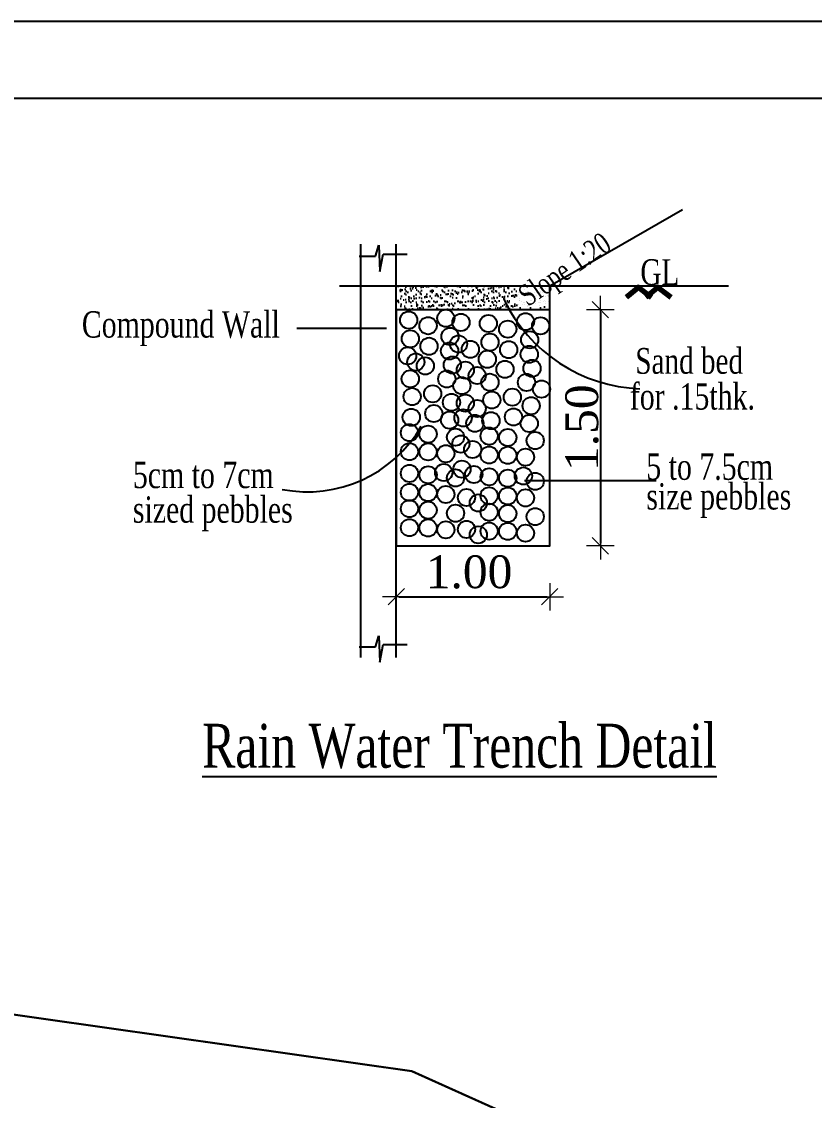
# Model space of a CAD drawing. Header units: metres. Extents: x -1744 to -758, y -4183 to -3914.
# Drawn here: x -1430.8 to -1389.6, y -4007.1 to -3951 of the extents above; entities that cross this region are included whole.
import ezdxf

# ---------------------------------------------------------------- set-up
doc = ezdxf.new("R2010")
doc.units = ezdxf.units.M
doc.header["$PDMODE"] = 3
doc.linetypes.add('HIDDEN', pattern=[0.375, 0.25, -0.125])
for name, color, linetype in [('AREA', 4, 'Continuous'), ('Driveway', 43, 'Continuous'), ('PLOT_BOUNDARY', 70, 'Continuous'), ('TE', 4, 'Continuous'), ('TEXT', 7, 'Continuous'), ('WALL', 7, 'Continuous'), ('WI', 1, 'Continuous')]:
    doc.layers.add(name, color=color, linetype=linetype)
doc.layers.add('DIM', color=41, linetype='Continuous', lineweight=13)
doc.styles.add('ROMANS', font='times.ttf')
doc.dimstyles.new('S1', dxfattribs={"dimtxt": 0.4, "dimasz": 0.025, "dimexe": 3, "dimexo": 0, "dimgap": 0.025, "dimtad": 1, "dimzin": 4, "dimdsep": 46, "dimtxsty": 'ROMANS', "dimblk": 'ARR', "dimcen": 2.5, "dimse1": 1, "dimse2": 1, "dimclrd": 11, "dimclre": 10, "dimclrt": 230, "dimadec": 0, "dimazin": 0, "dimtfac": 0.6, "dimtix": 1, "dimtmove": 2, "dimatfit": 3, "dimldrblk": 'A', "dimfxl": 0, "dimtolj": 1, "dimtzin": 0, "dimarcsym": 0})

# ---------------------------------------------------------------- blocks, each defined once
blk = doc.blocks.new('A')
at = {"layer": 'DIM', "linetype": 'ByBlock'}
for p, q in [((0, 5.05), (0, -5.05)), ((-5.05, 0), (5.05, 0)), ((-3, -3), (3, 3))]:
    blk.add_line(p, q, dxfattribs=at)
blk = doc.blocks.new('ARROW')
at = {"layer": 'WALL'}
blk.add_blockref('A', (0, 0), dxfattribs=at)
blk = doc.blocks.new('ARR')
at = {"layer": 'DIM'}
blk.add_blockref('ARROW', (0, 0), dxfattribs=at)
blk = doc.blocks.new('*D17')
at = {"layer": 'AREA', "color": 11, "lineweight": -2, "ltscale": 0.5}
blk.add_line((113300.79, -62616.15), (113409.22, -62616.15), dxfattribs=at)
at = {"layer": 'DEFPOINTS', "color": 0, "ltscale": 0.5}
for p in [(113411.22, -62616.15), (113298.79, -62690.14), (113411.22, -62690.14)]:
    blk.add_point(p, dxfattribs=at)
at = {"layer": 'AREA', "color": 11, "lineweight": -2, "ltscale": 0.5, "xscale": 2, "yscale": 2, "zscale": 2, "rotation": 180}
blk.add_blockref('ARR', (113298.79, -62616.15), dxfattribs=at)
at = {"layer": 'AREA', "color": 11, "lineweight": -2, "ltscale": 0.5, "xscale": 2, "yscale": 2, "zscale": 2}
blk.add_blockref('ARR', (113411.22, -62616.15), dxfattribs=at)
at = {"layer": 'AREA', "color": 2, "ltscale": 0.5, "insert": (113352.11, -62598.09), "char_height": 24, "attachment_point": 5, "style": 'ROMANS'}
blk.add_mtext('\\A1;1.00', dxfattribs=at)
blk = doc.blocks.new('*D18')
at = {"layer": 'AREA', "color": 11, "lineweight": -2, "ltscale": 0.5}
blk.add_line((113448.29, -62407.85), (113448.29, -62576.82), dxfattribs=at)
at = {"layer": 'DEFPOINTS', "color": 0, "ltscale": 0.5}
for p in [(113402.16, -62405.85), (113402.16, -62578.82), (113448.29, -62578.82)]:
    blk.add_point(p, dxfattribs=at)
at = {"layer": 'AREA', "color": 11, "lineweight": -2, "ltscale": 0.5, "xscale": 2, "yscale": 2, "zscale": 2}
for p, rotation in [((113448.29, -62405.85), 90), ((113448.29, -62578.82), 270)]:
    blk.add_blockref('ARR', p, dxfattribs=dict(at, rotation=rotation))
at = {"layer": 'AREA', "color": 2, "ltscale": 0.5, "insert": (113434.93, -62492.34), "char_height": 24, "attachment_point": 5, "rotation": 90, "style": 'ROMANS'}
blk.add_mtext('\\A1;1.50', dxfattribs=at)
blk = doc.blocks.new('rain')
at = {"layer": 'TEXT'}
h = blk.add_hatch(dxfattribs=at)
h.set_pattern_fill('AR-SAND', color=256, scale=2.882893, style=0)
h.set_pattern_definition([(37.5, (-375.754, -27879.803), (-0.1816031, 5.5548272), [0, -4.3819977, 0, -4.9009185, 0, -4.6847015]), (7.5, (-375.754, -27879.803), (5.1020773, 8.1359458), [0, -2.36397245, 0, -3.9495637, 0, -1.51351895]), (327.5, (-379.3, -27879.803), (8.9777385, 0.01631445), [0, -1.4414466, 0, -5.1892078, 0, -6.7747991]), (317.5, (-379.3, -27879.803), (8.666342, 2.530245), [0, -0.7207233, 0, -3.401814, 0, -3.89190586])])
h.paths.add_polyline_path([(-57.24, 152.422), (-57.24, 135.125), (55.193, 135.125), (55.193, 152.422)])
blk.add_line((-98.774, 152.422), (186.246, 152.422), dxfattribs=at)
blk.add_lwpolyline([(-57.24, 135.125), (-57.24, -37.849), (55.193, -37.849), (55.193, 152.422)], dxfattribs=at)
at = {"layer": 'WALL'}
for p, q in [((-83.186, -119.72), (-83.186, 183.083)), ((-57.24, -119.72), (-57.24, 183.083))]:
    blk.add_line(p, q, dxfattribs=at)
at = {"layer": 'WI', "linetype": 'Continuous'}
for p, q in [((55.193, 152.422), (152.384, 208.535)), ((-72.439, 174.213), (-70.037, 182.21)), ((-70.037, 182.21), (-69.237, 163.017)), ((-84.446, 174.213), (-72.439, 174.213)), ((-69.237, 163.017), (-66.835, 175.812)), ((-66.835, 175.812), (-49.224, 175.812)), ((-57.24, 135.125), (55.193, 135.125)), ((-72.439, -111.748), (-70.037, -103.751)), ((-70.037, -103.751), (-69.237, -122.944)), ((-69.237, -122.944), (-66.835, -110.149)), ((-66.835, -110.149), (-49.224, -110.149)), ((-84.446, -111.748), (-72.439, -111.748))]:
    blk.add_line(p, q, dxfattribs=at)
at = {"layer": 'WI'}
for p, q in [((119.947, 152.992), (110.467, 145.148)), ((120.127, 152.775), (110.647, 144.93)), ((120.307, 152.557), (110.828, 144.712)), ((120.487, 152.339), (111.008, 144.495)), ((120.667, 152.122), (111.188, 144.277)), ((120.847, 151.904), (111.368, 144.06)), ((121.027, 151.686), (111.548, 143.842)), ((121.208, 151.469), (111.728, 143.624)), ((121.388, 151.251), (111.908, 143.407)), ((121.568, 151.033), (112.088, 143.189)), ((118.412, 150.965), (128.773, 143.123)), ((118.583, 151.19), (128.943, 143.348)), ((118.753, 151.415), (129.114, 143.573)), ((118.924, 151.641), (129.284, 143.799)), ((119.094, 151.866), (129.455, 144.024)), ((119.265, 152.091), (129.625, 144.249)), ((119.435, 152.317), (129.796, 144.474)), ((119.606, 152.542), (129.966, 144.7)), ((119.776, 152.767), (130.137, 144.925)), ((119.947, 152.992), (130.307, 145.15)), ((134.252, 152.992), (124.772, 145.148)), ((134.432, 152.775), (124.952, 144.93)), ((134.612, 152.557), (125.132, 144.712)), ((134.792, 152.339), (125.312, 144.495)), ((134.972, 152.122), (125.493, 144.277)), ((135.152, 151.904), (125.673, 144.06)), ((135.332, 151.686), (125.853, 143.842)), ((135.512, 151.469), (126.033, 143.624)), ((135.692, 151.251), (126.213, 143.407)), ((135.873, 151.033), (126.393, 143.189)), ((132.717, 150.965), (143.077, 143.123)), ((132.887, 151.19), (143.248, 143.348)), ((133.058, 151.415), (143.418, 143.573)), ((133.228, 151.641), (143.589, 143.799)), ((133.399, 151.866), (143.759, 144.024)), ((133.569, 152.091), (143.93, 144.249)), ((133.74, 152.317), (144.1, 144.474)), ((133.91, 152.542), (144.271, 144.7)), ((134.081, 152.767), (144.441, 144.925)), ((134.252, 152.992), (144.612, 145.15)), ((-64.45, 121.387), (-130.016, 121.387)), ((36.761, 9.974), (133.244, 9.974))]:
    blk.add_line(p, q, dxfattribs=at)
for centre in [(-20.921, 128.789), (-48.129, 127.449), (-33.928, 123.316), (-9.841, 125.732), (10.234, 124.95), (24.435, 120.817), (37.443, 126.29), (48.522, 123.233), (-46.936, 113.737), (-17.837, 115.474), (40.526, 112.974), (-33.244, 108.264), (-18.182, 104.843), (-11.627, 109.955), (-2.974, 106.008), (11.427, 111.238), (25.119, 105.765), (-48.9, 101.254), (-42.919, 96.691), (9.464, 98.755), (40.181, 102.344), (-35.982, 93.897), (-16.128, 94.581), (-6.625, 90.795), (22.381, 91.398), (42.235, 92.082), (-46.997, 84.407), (-20.236, 84.319), (2.028, 86.848), (11.366, 81.908), (38.127, 81.82), (-30.566, 73.461), (-9.179, 79.423), (49.184, 76.924), (-45.628, 71.408), (-16.813, 67.215), (-6.625, 66.637), (12.735, 68.909), (27.797, 70.962), (-29.753, 59.005), (2.028, 62.69), (41.55, 64.716), (-46.252, 56.268), (-18.182, 54.216), (-8.292, 55.808), (0.361, 51.86), (12.112, 53.769), (28.61, 56.506), (40.181, 51.717), (-47.576, 45.022), (-33.928, 43.953), (-13.813, 41.714), (10.788, 42.523), (24.435, 41.454), (-9.96, 36.648), (44.55, 39.215), (-47.576, 31.129), (-33.928, 30.954), (-20.921, 29.586), (-1.307, 32.701), (10.788, 28.63), (24.435, 28.455), (37.443, 27.087), (-9.126, 18.321), (-47.576, 15.182), (-33.928, 14.114), (-22.466, 15.822), (-13.813, 11.875), (-0.473, 14.374), (10.788, 12.683), (24.435, 11.615), (35.897, 13.323), (44.55, 9.375), (-47.576, 1.29), (-33.928, 1.115), (-20.921, -0.253), (-5.791, -2.505), (10.788, -1.21), (24.435, -1.384), (37.443, -2.752), (-47.576, -10.678), (-33.928, -11.747), (-13.813, -13.986), (2.862, -6.452), (10.788, -13.177), (24.435, -14.246), (44.55, -16.485), (-47.576, -24.571), (-33.928, -24.746), (-20.921, -26.114), (-5.791, -25.83), (2.862, -29.777), (10.788, -27.07), (24.435, -27.245), (37.443, -28.613)]:
    blk.add_circle(centre, 6.309, dxfattribs=at)
for centre, radius, start, end in [((125.636, 192.389), 115.333, 205.550926, 267.821356), ((-122.246, 97.96), 96.252, 258.910002, 329.948789)]:
    blk.add_arc(centre, radius, start, end, dxfattribs=at)
at = {"layer": 'TE', "linetype": 'Continuous', "style": 'ROMANS', "width": 0.75}
blk.add_text('Slope 1:20', height=15.5213, rotation=34.460063, dxfattribs=at).set_placement((39.199, 136.914))
at = {"layer": 'TEXT', "style": 'ROMANS', "width": 0.75}
for s, height, p in [('GL', 18.8604, (121.57, 153.155)), ('Compound Wall', 19.28902, (-287.588, 114.641)), ('Sand bed', 18.8604, (117.896, 88.127)), (' for .15thk.', 19.28902, (108.412, 61.926)), ('5cm to 7cm', 19.289, (-250.185, 4.41)), ('5 to 7.5cm ', 19.28902, (125.943, 10.491)), ('size pebbles', 19.28902, (125.943, -11.25)), ('sized pebbles', 19.28902, (-250.185, -20.907))]:
    blk.add_text(s, height=height, dxfattribs=at).set_placement(p)
at = {"layer": 'TEXT', "linetype": 'Continuous', "style": 'ROMANS', "width": 0.75}
blk.add_text('%%URain Water Trench Detail', height=32.14836, dxfattribs=at).set_placement((-199.452, -200.294, -51.675))
at = {"layer": 'AREA', "ltscale": 0.5}
dim = blk.add_aligned_dim(p1=(46.129, 135.125), p2=(46.129, -37.849), distance=46.131, text='1.50', dimstyle='S1', override={"dimtxt": 24, "dimasz": 2, "dimpost": '\\X'}, dxfattribs=at)
dim.commit()
dim.dimension.update_dxf_attribs({"geometry": '*D18', "text_midpoint": (78.898, 48.638), "insert": (-113356.027, 62540.975)})
dim = blk.add_linear_dim(base=(55.193, -75.173), p1=(-57.24, -149.169), p2=(55.193, -149.169), angle=360, text='1.00', dimstyle='S1', override={"dimtxt": 24, "dimasz": 2, "dimpost": '\\X'}, dxfattribs=at)
dim.commit()
dim.dimension.update_dxf_attribs({"geometry": '*D17', "text_midpoint": (-3.916, -57.118), "dimtype": 129, "insert": (-113356.027, 62540.975)})
blk = doc.blocks.new('A$C1C9B1590')
at = {"color": 1}
blk.add_lwpolyline([(365.732, 0), (365.732, 232), (0, 232), (0, 0)], close=True, dxfattribs=at)
blk.add_lwpolyline([(361.732, 4), (361.732, 228), (4, 228), (4, 4)], close=True)
at = {"const_width": 0.1}
blk.add_lwpolyline([(10.363, 73.775), (17.583, 150.636), (51.916, 190.486), (130.618, 186.562), (194.972, 177.421), (246.957, 154.043), (248.226, 147.159), (212.156, 159.117), (200.959, 158.868), (204.545, 165.221), (192.95, 170.436), (166.246, 174.229), (164.271, 157.582), (195.935, 149.965), (164.984, 95.118), (148.395, 97.777), (145.042, 79.482), (10.363, 73.775)], dxfattribs=at)
at = {"layer": 'Driveway', "linetype": 'HIDDEN', "ltscale": 5}
for p, q in [((158.836, 182.559), (194.956, 177.428)), ((194.956, 177.428), (246.957, 154.043))]:
    blk.add_line(p, q, dxfattribs=at)
at = {"layer": 'WALL', "xscale": 0.0710148248518825, "yscale": 0.0710148248518825, "zscale": 0.0710148248518825}
blk.add_blockref('rain', (198.209, 207.427), dxfattribs=at)

msp = doc.modelspace()

# ---------------------------------------------------------------- linework, layer by layer
at = {"layer": 'PLOT_BOUNDARY', "color": 70}
msp.add_lwpolyline([(-1595.1255, -4109.18838), (-1587.90586, -4032.32671), (-1553.57281, -3992.47697), (-1474.8706, -3996.40153), (-1410.53308, -4005.53503), (-1358.53115, -4028.92018), (-1357.26265, -4035.80429), (-1393.33224, -4023.84665), (-1404.52947, -4024.09556), (-1400.94388, -4017.7418), (-1412.53911, -4012.52744), (-1439.24215, -4008.73451), (-1441.2172, -4025.38166), (-1409.55329, -4032.99787), (-1440.50502, -4087.84506), (-1457.09326, -4085.18602), (-1460.44637, -4103.48128)], close=True, dxfattribs=at)

# ---------------------------------------------------------------- block references
at = {"layer": 'WALL'}
msp.add_blockref('A$C1C9B1590', (-1605.48862, -4182.96317), dxfattribs=at)

doc.saveas('drawing.dxf')
